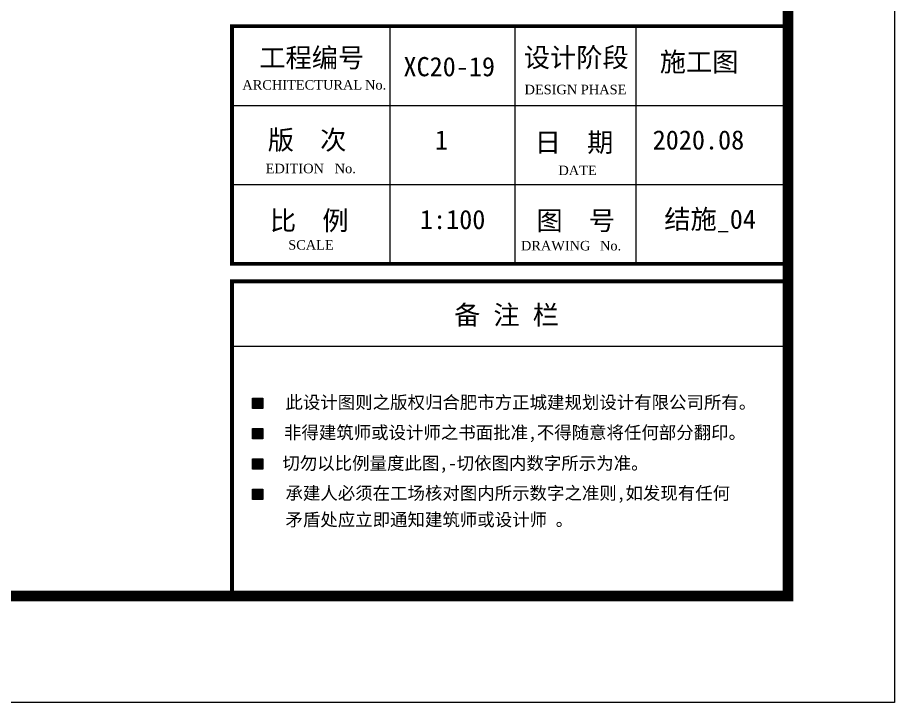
# Model space of a CAD drawing. Extents: x -2746917 to -971774, y -3334247 to -3250358.
# Drawn here: x -2193898 to -2185663, y -3316173 to -3309739 of the extents above; entities that cross this region are included whole.
import ezdxf

# ---------------------------------------------------------------- set-up
doc = ezdxf.new("R2010")
doc.units = 0
doc.header["$LTSCALE"] = 1000
doc.header["$MEASUREMENT"] = 0
doc.layers.get('0').update_dxf_attribs({"linetype": 'CONTINUOUS'})
for name, color, linetype in [('1', 140, 'CONTINUOUS'), ('PUB_TEXT', 7, 'CONTINUOUS'), ('PUB_TITLE', 4, 'CONTINUOUS')]:
    doc.layers.add(name, color=color, linetype=linetype)
doc.layers.add('yichutu', color=7, linetype='CONTINUOUS', true_color=0xffffff, plot=False)
doc.styles.add('GHF', font='times.ttf')
doc.styles.add('STYLE1', font='simhei.ttf', dxfattribs={"width": 0.8})

# ---------------------------------------------------------------- blocks, each defined once
blk = doc.blocks.new('yct-891-420-89100-42000-100-2004.0')
at = {"layer": 'yichutu', "color": 7, "true_color": 0xffffff}
blk.add_lwpolyline([(0, 0), (0, 42000), (89100, 42000), (89100, 0)], close=True, dxfattribs=at)
blk = doc.blocks.new('*U3508')
at = {"layer": 'PUB_TEXT', "style": 'STYLE1'}
blk.add_text('备 注 栏', height=180, dxfattribs=at).set_placement((503975.6, -819746.6))
blk = doc.blocks.new('A$C28727B96')
for points in [[(-3535, -1513.6), (-3439.1, -1513.6), (-3439.1, -1417.8), (-3535, -1417.8)], [(-3535, -1799), (-3439.1, -1799), (-3439.1, -1703.2), (-3535, -1703.2)], [(-3535, -2084.3), (-3439.1, -2084.3), (-3439.1, -1988.6), (-3535, -1988.6)], [(-3535, -2369.7), (-3439.1, -2369.7), (-3439.1, -2273.9), (-3535, -2273.9)]]:
    blk.add_hatch(color=256).paths.add_polyline_path(points)
for points in [[(-3535, -1417.8), (-3439.1, -1417.8), (-3439.1, -1513.6), (-3535, -1513.6)], [(-3535, -1703.2), (-3439.1, -1703.2), (-3439.1, -1799), (-3535, -1799)], [(-3535, -1988.6), (-3439.1, -1988.6), (-3439.1, -2084.3), (-3535, -2084.3)], [(-3535, -2273.9), (-3439.1, -2273.9), (-3439.1, -2369.7), (-3535, -2369.7)]]:
    blk.add_lwpolyline(points, close=True)
at = {"layer": '1'}
blk.add_line((-3277.5, -320.3), (1493.5, -320.3), dxfattribs=at)
at = {"layer": 'PUB_TITLE', "color": 4}
for p, q in [((-3727.7, 2076.9), (1493.5, 2076.9)), ((-3727.7, 2076.9), (1493.5, 2076.9)), ((-2244.6, 2076.9), (-2244.6, -157)), ((-1070.2, 2076.9), (-1070.2, -157)), ((64.7, 2076.9), (64.7, -157)), ((-3727.7, 1332.3), (1493.5, 1332.3)), ((-3727.7, 587.6), (1493.5, 587.6)), ((-3727.7, -929.2), (1493.5, -929.2))]:
    blk.add_line(p, q, dxfattribs=at)
at = {"layer": 'PUB_TITLE'}
blk.add_lwpolyline([(-86606.5, -4276.4), (-86606.5, 37723.6), (2493.5, 37723.6), (2493.5, -4276.4)], close=True, dxfattribs=at)
at = {"layer": 'PUB_TITLE', "const_width": 100}
blk.add_lwpolyline([(1493.5, -3276.4), (1493.5, 36723.6), (-85893.3, 36723.6), (-85893.3, -3276.4), (1493.5, -3276.4)], dxfattribs=at)
at = {"layer": 'PUB_TITLE', "color": 4, "const_width": 35.1}
blk.add_lwpolyline([(-3727.7, 2076.9), (1493.5, 2076.9), (1493.5, -157), (-3727.7, -157)], close=True, dxfattribs=at)
blk.add_lwpolyline([(-3727.7, -3276.4), (-3727.7, -320.3), (1493.5, -320.3), (1493.5, -3276.4)], dxfattribs=at)
at = {"xscale": 1.002951946575195, "yscale": 1.002951914444566, "zscale": 1.002951922000932}
blk.add_blockref('*U3508', (-507105.3, 821440), dxfattribs=at)
at = {"layer": 'PUB_TEXT'}
for s, height, style, p in [('工程编号', 180.53, 'STYLE1', (-3471.2, 1689.7)), (' 设计阶段', 180.53, 'STYLE1', (-1110.6, 1692.1)), ('施工图', 180.53, 'STYLE1', (289.1, 1650.5)), ('XC20-19', 180.53, 'STYLE1', (-2117.4, 1605.8)), ('ARCHITECTURAL', 89.363, 'GHF', (-3630.4, 1480.4)), ('No.', 89.36, 'GHF', (-2478.1, 1480.4)), ('     DESIGN PHASE', 89.363, 'GHF', (-1149.2, 1436.7)), ('版  次', 180.53, 'STYLE1', (-3391.9, 917.7)), ('1', 180.5, 'STYLE1', (-1823, 917.7)), ('日  期', 180.53, 'STYLE1', (-884.4, 895.4)), ('2020.08', 180.53, 'STYLE1', (222.9, 917.7)), ('EDITION', 89.36, 'GHF', (-3411.5, 694.6)), ('No.', 89.36, 'GHF', (-2763.2, 694.6)), ('DATE', 89.36, 'GHF', (-662.4, 677.1)), ('比  例', 180.53, 'STYLE1', (-3371.1, 160.4)), ('1:100', 180.53, 'STYLE1', (-1962.5, 170.1)), ('图  号', 180.53, 'STYLE1', (-868.6, 160.6)), ('SCALE', 89.36, 'GHF', (-3199.7, -22.7)), ('DRAWING', 89.36, 'GHF', (-1014.3, -30.1)), ('No.', 89.36, 'GHF', (-271.8, -30.1))]:
    blk.add_text(s, height=height, dxfattribs=dict(at, style=style)).set_placement(p)
at = {"layer": 'PUB_TEXT', "style": 'STYLE1', "width": 1}
for s, p in [('此设计图则之版权归合肥市方正城建规划设计有限公司所有。', (-3225.7, -1517.3)), ('非得建筑师或设计师之书面批准,不得随意将任何部分翻印。', (-3239.7, -1800.5)), ('切勿以比例量度此图,-切依图内数字所示为准。', (-3254.5, -2089)), ('承建人必须在工场核对图内所示数字之准则,如发现有任何', (-3225.7, -2370.1)), ('矛盾处应立即通知建筑师或设计师 。', (-3225.7, -2619.1))]:
    blk.add_text(s, height=120.053, dxfattribs=at).set_placement(p)

msp = doc.modelspace()

# ---------------------------------------------------------------- block references
at = {"ltscale": 1.5}
msp.add_blockref('A$C28727B96', (-2188156.21, -3311896.69), dxfattribs=at)
at = {"layer": 'yichutu'}
msp.add_blockref('yct-891-420-89100-42000-100-2004.0', (-2274762.74, -3316173.05), dxfattribs=at)

# ---------------------------------------------------------------- texts
at = {"layer": 'PUB_TEXT', "color": 3, "style": 'STYLE1'}
msp.add_text('结施_04', height=180.531, dxfattribs=at).set_placement((-2187824.36, -3311723.66))

doc.saveas('drawing.dxf')
